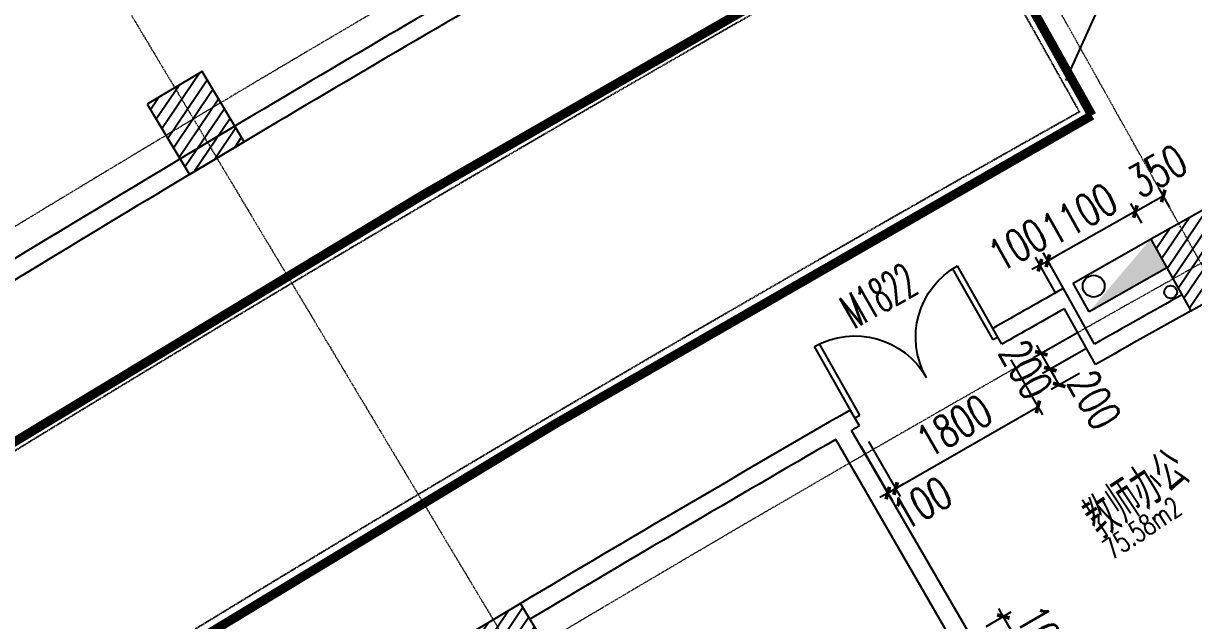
# Model space of a CAD drawing. Header units: millimetres. Extents: x -167 to 12027559, y -6694179 to 6449.
# Drawn here: x 11618505 to 11631328, y -6434813 to -6428262 of the extents above; entities that cross this region are included whole.
import ezdxf
from ezdxf.enums import TextEntityAlignment as Align

# ---------------------------------------------------------------- set-up
doc = ezdxf.new("R2010")
doc.units = ezdxf.units.MM
doc.header["$LTSCALE"] = 10
for name, pattern in [('A1-RG-AXIS$0$CENTER', [50.8, 31.75, -6.35, 6.35, -6.35]), ('A1-RI-F1$0$442 Site - clean$0$HIDDEN2', [0.1875, 0.125, -0.0625]), ('A1-RI-F1$0$442 Site - Ground$0$HIDDEN2', [0.1875, 0.125, -0.0625]), ('A1-RI-F1$0$CENTER2', [1.125, 0.75, -0.125, 0.125, -0.125]), ('A1-RI-F1$0$Dash', [6, 3, -3]), ('A1-RI-F1$0$DASHDOT', [1, 0.5, -0.25, 0, -0.25]), ('A1-RI-F1$0$SJX', [9, 6, -3]), ('A1-RI-F1$0$ZXX0', [15, 10, -2.5, 0, -2.5]), ('A1-RI-F1$0$ZXX1000', [18, 15, -1.25, 0.5, -1.25])]:
    doc.linetypes.add(name, pattern=pattern)
for name, color, linetype in [('A1-RD-1F$0$A-GLAZ', 140, 'Continuous'), ('A1-RG-AXIS$0$A-COLU-HATH', 8, 'Continuous'), ('A1-RG-AXIS$0$A-COLUMN', 7, 'Continuous'), ('A1-RG-AXIS$0$A2-RG-AXIS-150$0$A-DIMS-100', 1, 'Continuous'), ('A1-RI-F1$0$0M-防火分区、防烟分区', 30, 'A1-RI-F1$0$DASHDOT'), ('A1-RI-F1$0$0P-FE-FH-P', 41, 'A1-RI-F1$0$YJdef_FE-FH_LINE_F'), ('A1-RI-F1$0$0P-FE-HY(消火栓)', 21, 'Continuous'), ('A1-RI-F1$0$442 Site - clean$0$mry-green area hatch', 76, 'Continuous'), ('A1-RI-F1$0$442 Site - clean$0$mry-roads', 2, 'Continuous'), ('A1-RI-F1$0$442 Site - Ground$0$mry-overhead', 253, 'A1-RI-F1$0$442 Site - Ground$0$HIDDEN2'), ('A1-RI-F1$0$A-DIMS-1：100', 1, 'Continuous'), ('A1-RI-F1$0$A-DOOR', 32, 'Continuous'), ('A1-RI-F1$0$A-FUZHUXIAN', 55, 'Continuous'), ('A1-RI-F1$0$A-STRS-TREA', 50, 'Continuous'), ('A1-RI-F1$0$A-SYMB-AREA', 4, 'Continuous'), ('A1-RI-F1$0$A-SYMB-NAME', 4, 'Continuous'), ('A1-RI-F1$0$A-TEXT', 4, 'Continuous'), ('A1-RI-F1$0$A-WALL', 7, 'Continuous'), ('A1-RI-F1$0$G-ACCS', 7, 'Continuous'), ('A1-RI-F1$0$G-EVAC', 5, 'Continuous'), ('A1-RI-F1$0$N-SYMB-DOOR', 13, 'Continuous'), ('A1-RI-F1$0$N-SYMB-DOOR1', 13, 'Continuous'), ('A1-RI-F1$0$N-SYMB-DOOR2', 13, 'Continuous'), ('A1-RI-F1$0$道路中线_N1', 7, 'Continuous'), ('A1-RI-F1$0$道路中线_中科路', 7, 'Continuous'), ('A1-RI-F1$0$道路中线_内部道路', 3, 'A1-RI-F1$0$CENTER2')]:
    doc.layers.add(name, color=color, linetype=linetype)
doc.layers.add('A1-RG-AXIS$0$A-GRID', color=1, linetype='A1-RG-AXIS$0$CENTER', lineweight=9)
doc.layers.add('A1-RI-F1$0$车行道边线', color=5, linetype='A1-RI-F1$0$SJX', lineweight=40)
doc.styles.add('A1-RG-AXIS$0$A2-RG-AXIS-150$0$XD2008', font='romans.shx', dxfattribs={"width": 0.7})
doc.styles.add('A1-RI-F1$0$ECADI', font='gbeitc.shx', dxfattribs={"width": 0.7, "bigfont": 'gbcbig.shx'})
doc.styles.add('A1-RI-F1$0$ECADI-SYM', font='simplex.shx', dxfattribs={"width": 0.7, "bigfont": 'hztxt.shx'})
doc.styles.add('A1-RI-F1$0$hz1', font='hzs.shx', dxfattribs={"width": 0.75, "bigfont": 'hztxt.shx'})
doc.styles.add('A1-RI-F1$0$XD2008', font='txt.shx', dxfattribs={"width": 0.7, "bigfont": 'xd-hztxt.shx'})
doc.linetypes.add('A1-RI-F1$0$YJdef_FE-FH_LINE_F', pattern='A,4,-0.2,["F",A1-RI-F1$0$hz1,S=0.2,R=0,X=-0.1,Y=-0.1],-0.1', length=4.3)
doc.dimstyles.new('A1-RG-AXIS$0$A2-RG-AXIS-150$0$XD100', dxfattribs={"dimscale": 100, "dimtxt": 5.5, "dimasz": 1.5, "dimexe": 1, "dimexo": 2, "dimgap": 0.5, "dimtad": 1, "dimdec": 0, "dimdsep": 46, "dimtxsty": 'A1-RG-AXIS$0$A2-RG-AXIS-150$0$XD2008', "dimblk": 'A1-RG-AXIS$0$A2-RG-AXIS-150$0$_ArchTick', "dimcen": 2.5, "dimclrt": 4, "dimaunit": 1, "dimadec": 3, "dimazin": 0, "dimtfac": 1, "dimtdec": 0, "dimtix": 1, "dimtmove": 0, "dimatfit": 3, "dimfxl": 0, "dimtolj": 1, "dimtzin": 0, "dimarcsym": 0})
doc.dimstyles.new('A1-RI-F1$0$XD100$0', dxfattribs={"dimscale": 100, "dimtxt": 3.5, "dimasz": 2, "dimexe": 1, "dimexo": 2, "dimgap": 1, "dimtad": 1, "dimdec": 0, "dimdsep": 46, "dimtxsty": 'A1-RI-F1$0$XD2008', "dimblk1": 'A1-RI-F1$0$_ArchTick', "dimblk2": 'A1-RI-F1$0$_ArchTick', "dimsah": 1, "dimcen": 2.5, "dimclrd": 1, "dimclre": 1, "dimclrt": 4, "dimaunit": 1, "dimadec": 0, "dimazin": 0, "dimtfac": 1, "dimtdec": 0, "dimtix": 1, "dimtmove": 2, "dimatfit": 3, "dimfxl": 0, "dimtolj": 1, "dimtzin": 0, "dimarcsym": 0})
pattern_1 = [(161.94682, (-11520186.1, 6499236.26), (-1069.71302, -543.795965), [225, -1472.05628]), (116.94682, (-11520186.1, 6499236.3), (-1069.71302, -543.79596), [225, -975]), (206.94682, (-11520186.1, 6499236.3), (543.79596, -1069.71302), [225, -975])]

# ---------------------------------------------------------------- blocks, each defined once
blk = doc.blocks.new('A1-RG-AXIS$0$A2-RG-AXIS-150$0$_ArchTick')
at = {"color": 0, "linetype": 'ByBlock', "const_width": 0.4}
blk.add_lwpolyline([(-0.5, -0.5), (0.5, 0.5)], dxfattribs=at)
blk = doc.blocks.new('*D681')
at = {"layer": 'A1-RG-AXIS$0$A2-RG-AXIS-150$0$A-DIMS-100', "color": 0, "lineweight": -2, "ltscale": 3}
for p, q in [((11670910, -6387267), (11670916, -6387284)), ((11580897, -6435951), (11580908, -6435965))]:
    blk.add_line(p, q, dxfattribs=at)
blk.add_arc((11778732, -6694179), 325182, 109.35703, 127.45663, dxfattribs=at)
at = {"layer": 'Defpoints', "color": 0, "ltscale": 3}
for p in [(11670976, -6387456), (11639300, -6400406), (11581019, -6436110), (11778732, -6694179)]:
    blk.add_point(p, dxfattribs=at)
at = {"layer": 'A1-RG-AXIS$0$A2-RG-AXIS-150$0$A-DIMS-100', "color": 0, "lineweight": -2, "ltscale": 3, "xscale": 150, "yscale": 150, "zscale": 150}
for p, rotation in [((11670949, -6387378), 19.35703132825471), ((11580969, -6436044), 217.4566338573137)]:
    blk.add_blockref('A1-RG-AXIS$0$A2-RG-AXIS-150$0$_ArchTick', p, dxfattribs=dict(at, rotation=rotation))
at = {"layer": 'A1-RG-AXIS$0$A2-RG-AXIS-150$0$A-DIMS-100', "color": 4, "ltscale": 3, "insert": (11623903, -6407911), "char_height": 375, "attachment_point": 5, "rotation": 28.4068, "style": 'A1-RG-AXIS$0$A2-RG-AXIS-150$0$XD2008'}
blk.add_mtext('\\A1;18°5\'59"', dxfattribs=at)
blk = doc.blocks.new('A1-RG-AXIS$0$colu')
at = {"layer": 'A1-RG-AXIS$0$A-COLU-HATH', "linetype": 'ByBlock'}
h = blk.add_hatch(dxfattribs=at)
h.set_pattern_fill('ANSI31', color=256, scale=888, angle=11, style=0)
h.set_pattern_definition([(56, (-5304, 12651), (-92.02317055, 62.0704123), [])])
h.paths.add_polyline_path([(11591264, -6433839), (11591159, -6433557), (11590222, -6433908), (11590400, -6434382)])
h.paths.add_polyline_path([(11582706, -6437301), (11582516, -6436795), (11581580, -6437146), (11581701, -6437474)])
h.paths.add_polyline_path([(11590472, -6449024), (11591080, -6449817), (11591635, -6449392), (11591027, -6448598)])
h.paths.add_polyline_path([(11597647, -6443800), (11598174, -6444530), (11598741, -6444120), (11598215, -6443391)])
h.paths.add_polyline_path([(11585545, -6442594), (11586154, -6443388), (11586709, -6442962), (11586101, -6442168)])
h.paths.add_polyline_path([(11592849, -6437150), (11593376, -6437880), (11593943, -6437471), (11593417, -6436741)])
h.paths.add_polyline_path([(11606395, -6455924), (11606921, -6456654), (11607489, -6456244), (11606962, -6455514)])
h.paths.add_polyline_path([(11601626, -6449315), (11602153, -6450044), (11602720, -6449635), (11602194, -6448905)])
edge = h.paths.add_edge_path()
edge.add_arc((11595249, -6454684), 425, 0, 360)
edge = h.paths.add_edge_path()
edge.add_arc((11600176, -6461115), 425, 0, 360)
h.paths.add_polyline_path([(11613307, -6451074), (11613812, -6451818), (11614392, -6451425), (11613886, -6450680)])
h.paths.add_polyline_path([(11620356, -6446424), (11620839, -6447183), (11621430, -6446806), (11620946, -6446047)])
h.paths.add_polyline_path([(11615974, -6439552), (11616458, -6440311), (11617048, -6439934), (11616564, -6439175)])
h.paths.add_polyline_path([(11608730, -6444330), (11609235, -6445075), (11609815, -6444682), (11609309, -6443937)])
h.paths.add_polyline_path([(11600306, -6431919), (11600812, -6432664), (11601391, -6432270), (11600885, -6431526)])
h.paths.add_polyline_path([(11607910, -6426904), (11608394, -6427663), (11608984, -6427286), (11608500, -6426527)])
h.paths.add_polyline_path([(11630302, -6423285), (11630693, -6423983), (11631129, -6423739), (11630739, -6423040)])
h.paths.add_polyline_path([(11626248, -6416039), (11626639, -6416737), (11627075, -6416493), (11626684, -6415795)])
h.paths.add_polyline_path([(11627535, -6441978), (11627997, -6442751), (11628598, -6442392), (11628136, -6441619)])
h.paths.add_polyline_path([(11634839, -6437741), (11635279, -6438526), (11635889, -6438184), (11635450, -6437399)])
h.paths.add_polyline_path([(11615655, -6422109), (11616117, -6422881), (11616718, -6422522), (11616256, -6421750)])
h.paths.add_polyline_path([(11619863, -6429147), (11620325, -6429919), (11620926, -6429560), (11620464, -6428788)])
h.paths.add_polyline_path([(11630859, -6430629), (11631299, -6431414), (11631910, -6431072), (11631470, -6430287)])
h.paths.add_polyline_path([(11627539, -6424694), (11627978, -6425480), (11628589, -6425138), (11628150, -6424353)])
h.paths.add_polyline_path([(11623353, -6434983), (11623815, -6435756), (11624415, -6435396), (11623953, -6434624)])
h.paths.add_polyline_path([(11623535, -6417538), (11623974, -6418324), (11624585, -6417982), (11624146, -6417197)])
h.paths.add_polyline_path([(11635339, -6420464), (11635756, -6421262), (11636376, -6420938), (11635960, -6420140)])
h.paths.add_polyline_path([(11645506, -6407138), (11645842, -6407864), (11645388, -6408074), (11645053, -6407348)])
h.paths.add_polyline_path([(11648218, -6414201), (11648554, -6414927), (11649008, -6414718), (11648672, -6413991)])
h.paths.add_polyline_path([(11649797, -6429904), (11650191, -6430713), (11650820, -6430407), (11650426, -6429597)])
h.paths.add_polyline_path([(11632163, -6412872), (11631542, -6413196), (11632283, -6414615), (11632904, -6414290)])
h.paths.add_polyline_path([(11648553, -6404923), (11647915, -6405211), (11648573, -6406669), (11649211, -6406381)])
h.paths.add_polyline_path([(11638488, -6426491), (11638905, -6427289), (11639525, -6426965), (11639108, -6426167)])
h.paths.add_polyline_path([(11646232, -6422575), (11646626, -6423384), (11647255, -6423078), (11646862, -6422268)])
h.paths.add_polyline_path([(11643258, -6416460), (11643651, -6417269), (11644281, -6416963), (11643887, -6416153)])
edge = h.paths.add_edge_path()
edge.add_arc((11640554, -6410101), 425, 0, 360)
h.paths.add_polyline_path([(11642262, -6433715), (11642678, -6434512), (11643299, -6434188), (11642882, -6433391)])
h.paths.add_polyline_path([(11657439, -6426310), (11657809, -6427131), (11658447, -6426843), (11658077, -6426022)])
h.paths.add_polyline_path([(11654086, -6418882), (11654456, -6419702), (11655094, -6419414), (11654724, -6418594)])
h.paths.add_polyline_path([(11659423, -6409141), (11659770, -6409971), (11660416, -6409702), (11660069, -6408871)])
h.paths.add_polyline_path([(11651288, -6412684), (11651658, -6413504), (11652296, -6413216), (11651926, -6412396)])
h.paths.add_polyline_path([(11672567, -6404095), (11672841, -6404846), (11673311, -6404675), (11673037, -6403924)])
h.paths.add_polyline_path([(11669749, -6396288), (11670092, -6397229), (11670562, -6397058), (11670219, -6396117)])
h.paths.add_polyline_path([(11678236, -6409178), (11678568, -6410121), (11679228, -6409889), (11678897, -6408946)])
h.paths.add_polyline_path([(11675949, -6402668), (11676281, -6403611), (11676941, -6403379), (11676610, -6402436)])
h.paths.add_polyline_path([(11662042, -6415416), (11662388, -6416247), (11663034, -6415977), (11662688, -6415147)])
h.paths.add_polyline_path([(11670094, -6412181), (11670417, -6413021), (11671070, -6412770), (11670748, -6411930)])
h.paths.add_polyline_path([(11656266, -6401573), (11656651, -6402496), (11657297, -6402226), (11656912, -6401304)])
h.paths.add_polyline_path([(11664718, -6398177), (11665077, -6399111), (11665730, -6398860), (11665372, -6397926)])
h.paths.add_polyline_path([(11667657, -6405832), (11667980, -6406673), (11668633, -6406422), (11668311, -6405582)])
h.paths.add_polyline_path([(11673265, -6395025), (11673596, -6395969), (11674256, -6395737), (11673925, -6394793)])
edge = h.paths.add_edge_path()
edge.add_arc((11681417, -6417175), 425, 0, 360)
h.paths.add_polyline_path([(11673015, -6419789), (11673338, -6420629), (11673991, -6420379), (11673669, -6419538)])
h.paths.add_polyline_path([(11665180, -6422938), (11665527, -6423769), (11666173, -6423499), (11665826, -6422668)])
at = {"layer": 'A1-RG-AXIS$0$A-COLUMN'}
for points in [[(11619863, -6429147), (11620325, -6429919), (11620926, -6429560), (11620464, -6428788)], [(11630859, -6430629), (11631299, -6431414), (11631910, -6431072), (11631470, -6430287)], [(11623353, -6434983), (11623815, -6435756), (11624415, -6435396), (11623953, -6434624)]]:
    blk.add_lwpolyline(points, close=True, dxfattribs=at)
blk = doc.blocks.new('A1-RI-F1$0$_ArchTick')
at = {"color": 0, "linetype": 'ByBlock', "const_width": 0.4}
blk.add_lwpolyline([(-0.5, -0.5), (0.5, 0.5)], dxfattribs=at)
blk = doc.blocks.new('*D357')
at = {"layer": 'A1-RI-F1$0$A-DIMS-1：100', "color": 1, "linetype": 'ByBlock', "lineweight": -2}
for p, q in [((11629055, -6434877), (11629330, -6434718)), ((11629243, -6434768), (11629193, -6434682)), ((11629744, -6435634), (11629243, -6434768)), ((11629556, -6435742), (11629830, -6435584)), ((11629744, -6435634), (11629794, -6435720))]:
    blk.add_line(p, q, dxfattribs=at)
at = {"layer": 'Defpoints', "color": 0, "linetype": 'ByBlock'}
for p in [(11629243, -6434768), (11628882, -6434977), (11629383, -6435843)]:
    blk.add_point(p, dxfattribs=at)
at = {"layer": 'A1-RI-F1$0$A-DIMS-1：100', "color": 1, "linetype": 'ByBlock', "lineweight": -2, "xscale": 100, "yscale": 100, "zscale": 100}
for p, rotation in [((11629243, -6434768), 300.0522510043509), ((11629744, -6435634), 120.0522510043509)]:
    blk.add_blockref('A1-RI-F1$0$_ArchTick', p, dxfattribs=dict(at, rotation=rotation))
at = {"layer": 'A1-RI-F1$0$A-DIMS-1：100', "color": 4, "linetype": 'ByBlock', "insert": (11629732, -6435063), "char_height": 350, "attachment_point": 5, "rotation": 300.0523, "style": 'A1-RI-F1$0$XD2008'}
blk.add_mtext('\\A1;1000', dxfattribs=at)
blk = doc.blocks.new('*D358')
at = {"layer": 'A1-RI-F1$0$A-DIMS-1：100', "color": 1, "linetype": 'ByBlock', "lineweight": -2}
for p, q in [((11627680, -6432900), (11628027, -6433501)), ((11627767, -6432850), (11628114, -6433450)), ((11628064, -6433364), (11628150, -6433314)), ((11627977, -6433414), (11627891, -6433464)), ((11628064, -6433364), (11627977, -6433414))]:
    blk.add_line(p, q, dxfattribs=at)
at = {"layer": 'Defpoints', "color": 0, "linetype": 'ByBlock'}
for p in [(11627667, -6432676), (11627580, -6432727), (11627977, -6433414)]:
    blk.add_point(p, dxfattribs=at)
at = {"layer": 'A1-RI-F1$0$A-DIMS-1：100', "color": 1, "linetype": 'ByBlock', "lineweight": -2, "xscale": 100, "yscale": 100, "zscale": 100}
for p, rotation in [((11627977, -6433414), 30.02379286811214), ((11628064, -6433364), 210.0237928681121)]:
    blk.add_blockref('A1-RI-F1$0$_ArchTick', p, dxfattribs=dict(at, rotation=rotation))
at = {"layer": 'A1-RI-F1$0$A-DIMS-1：100', "color": 4, "linetype": 'ByBlock', "insert": (11628356, -6433525), "char_height": 350, "attachment_point": 5, "rotation": 30.0238, "style": 'A1-RI-F1$0$XD2008'}
blk.add_mtext('\\A1;100', dxfattribs=at)
blk = doc.blocks.new('A1-RD-1F')
at = {"layer": 'A1-RD-1F$0$A-GLAZ', "ltscale": 0.25}
for radius, start, end in [(292800, 108.984811, 127.828852), (292500, 108.926088, 127.887577)]:
    blk.add_arc((11778729.3, -6694180.2), radius, start, end, dxfattribs=at)
blk = doc.blocks.new('A1-RI-F1$0$112')
at = {"layer": 'A1-RI-F1$0$0P-FE-HY(消火栓)'}
for p, q in [((-1145151, 724088), (-1144188, 723932)), ((-1144188, 723932), (-1144246, 723576)), ((-1144246, 723576), (-1145208, 723732))]:
    blk.add_line(p, q, dxfattribs=at)
blk.add_circle((-1144401, 723743), 120, dxfattribs=at)
blk.add_solid([(-1144188, 723932), (-1145151, 724088), (-1145208, 723732)], dxfattribs=at)
blk = doc.blocks.new('A1-RI-F1$0$5erhfh')
at = {"layer": 'A1-RI-F1$0$A-SYMB-AREA', "style": 'A1-RI-F1$0$ECADI', "width": 0.7}
blk.add_attdef('340M2', text='', height=2.5, dxfattribs=at).set_placement((0, 1.25), align=Align.MIDDLE_LEFT)
at = {"layer": 'A1-RI-F1$0$A-SYMB-NAME', "style": 'A1-RI-F1$0$ECADI', "width": 0.7}
blk.add_attdef('CHINESENAME', (-12.29, 3.09), '', height=4.5, dxfattribs=at)
blk = doc.blocks.new('A1-RI-F1$0$A$C6B365CFD')
at = {"layer": 'A1-RI-F1$0$442 Site - clean$0$mry-green area hatch'}
h = blk.add_hatch(dxfattribs=at)
h.set_pattern_fill('GRASS', color=256, scale=1200, angle=71.9468, style=0)
h.set_pattern_definition(pattern_1)
edge = h.paths.add_edge_path()
edge.add_line((83814, 83453), (81861, 86915))
edge.add_line((81861, 86915), (91504, 92177))
edge.add_line((91504, 92177), (88040, 98801))
edge.add_arc((236731, -186420), 321651, 117.53384, 124.54955)
edge.add_line((54316, 78504), (60821, 69029))
edge.add_arc((232544, -179179), 301821, 119.52308, 124.67745, ccw=False)
h = blk.add_hatch(dxfattribs=at)
h.set_pattern_fill('GRASS', color=256, scale=1200, angle=71.9468, style=0)
h.set_pattern_definition(pattern_1)
h.paths.add_polyline_path([(118338, 63865), (116747, 67277, 0.032305), (84303, 49165), (86358, 46018, -0.032215)])
at = {"layer": 'A1-RI-F1$0$442 Site - clean$0$mry-roads'}
blk.add_lwpolyline([(118338, 63865), (116747, 67277, 0.032305), (84303, 49165), (86358, 46018)], format="xyb", dxfattribs=at)
at = {"layer": 'A1-RI-F1$0$442 Site - clean$0$mry-roads', "ltscale": 200}
blk.add_arc((240704, -192975), 284500, 109.40926, 130.71584, dxfattribs=at)
at = {"layer": 'A1-RI-F1$0$车行道边线', "linetype": 'A1-RI-F1$0$SJX', "lineweight": -3}
blk.add_arc((240704, -192975), 284500, 109.40926, 130.71584, dxfattribs=at)
at = {"layer": 'A1-RI-F1$0$道路中线_N1', "color": 1, "linetype": 'A1-RI-F1$0$ZXX0', "ltscale": 0.5}
blk.add_arc((240704, -192975), 280000, 103.38777, 136.3046, dxfattribs=at)
blk.add_arc((240704, -192975), 280000, 103.38777, 136.3046, dxfattribs=at)
at = {"layer": 'A1-RI-F1$0$道路中线_中科路', "color": 6, "linetype": 'A1-RI-F1$0$ZXX1000', "ltscale": 150}
blk.add_arc((240704, -192975), 280000, 107.57247, 136.3046, dxfattribs=at)
at = {"layer": 'A1-RI-F1$0$道路中线_内部道路', "ltscale": 10}
blk.add_arc((240588, -192829), 331118, 95.27413, 136.56334, dxfattribs=at)
blk = doc.blocks.new('*D72')
at = {"layer": 'A1-RI-F1$0$A-DIMS-1：100', "color": 1, "linetype": 'ByBlock', "lineweight": -2}
for p, q in [((11631067, -6430283), (11630946, -6430067)), ((11630762, -6430454), (11630641, -6430238)), ((11630690, -6430326), (11630995, -6430155))]:
    blk.add_line(p, q, dxfattribs=at)
at = {"layer": 'Defpoints', "color": 0, "linetype": 'ByBlock'}
for p in [(11630995, -6430155), (11631165, -6430458), (11630859, -6430629)]:
    blk.add_point(p, dxfattribs=at)
at = {"layer": 'A1-RI-F1$0$A-DIMS-1：100', "color": 1, "linetype": 'ByBlock', "lineweight": -2, "xscale": 100, "yscale": 100, "zscale": 100}
for p, rotation in [((11630995, -6430155), 29.22954179869511), ((11630690, -6430326), 209.2295417986951)]:
    blk.add_blockref('A1-RI-F1$0$_ArchTick', p, dxfattribs=dict(at, rotation=rotation))
at = {"layer": 'A1-RI-F1$0$A-DIMS-1：100', "color": 4, "linetype": 'ByBlock', "insert": (11630932, -6429879), "char_height": 350, "attachment_point": 5, "rotation": 29.2295, "style": 'A1-RI-F1$0$XD2008'}
blk.add_mtext('\\A1;350', dxfattribs=at)
blk = doc.blocks.new('*D73')
at = {"layer": 'A1-RI-F1$0$A-DIMS-1：100', "color": 1, "linetype": 'ByBlock', "lineweight": -2}
for p, q in [((11630761, -6430454), (11630640, -6430239)), ((11630689, -6430326), (11629730, -6430866)), ((11629803, -6430994), (11629681, -6430779))]:
    blk.add_line(p, q, dxfattribs=at)
at = {"layer": 'Defpoints', "color": 0, "linetype": 'ByBlock'}
for p in [(11630859, -6430629), (11629730, -6430866), (11629901, -6431169)]:
    blk.add_point(p, dxfattribs=at)
at = {"layer": 'A1-RI-F1$0$A-DIMS-1：100', "color": 1, "linetype": 'ByBlock', "lineweight": -2, "xscale": 100, "yscale": 100, "zscale": 100}
for p, rotation in [((11630689, -6430326), 29.40017999482324), ((11629730, -6430866), 209.4001799948233)]:
    blk.add_blockref('A1-RI-F1$0$_ArchTick', p, dxfattribs=dict(at, rotation=rotation))
at = {"layer": 'A1-RI-F1$0$A-DIMS-1：100', "color": 4, "linetype": 'ByBlock', "insert": (11630075, -6430356), "char_height": 350, "attachment_point": 5, "rotation": 29.4002, "style": 'A1-RI-F1$0$XD2008'}
blk.add_mtext('\\A1;1100', dxfattribs=at)
blk = doc.blocks.new('*D74')
at = {"layer": 'A1-RI-F1$0$A-DIMS-1：100', "color": 1, "linetype": 'ByBlock', "lineweight": -2}
for p, q in [((11630057, -6431655), (11629572, -6431929)), ((11629659, -6431880), (11629610, -6431793)), ((11629758, -6432054), (11629659, -6431880)), ((11630156, -6431829), (11629671, -6432103)), ((11629758, -6432054), (11629807, -6432141))]:
    blk.add_line(p, q, dxfattribs=at)
at = {"layer": 'Defpoints', "color": 0, "linetype": 'ByBlock'}
for p in [(11630231, -6431556), (11630330, -6431730), (11629659, -6431880)]:
    blk.add_point(p, dxfattribs=at)
at = {"layer": 'A1-RI-F1$0$A-DIMS-1：100', "color": 1, "linetype": 'ByBlock', "lineweight": -2, "xscale": 100, "yscale": 100, "zscale": 100}
for p, rotation in [((11629659, -6431880), 299.4860907484418), ((11629758, -6432054), 119.4860907484418)]:
    blk.add_blockref('A1-RI-F1$0$_ArchTick', p, dxfattribs=dict(at, rotation=rotation))
at = {"layer": 'A1-RI-F1$0$A-DIMS-1：100', "color": 4, "linetype": 'ByBlock', "insert": (11629490, -6432060), "char_height": 350, "attachment_point": 5, "rotation": 299.4861, "style": 'A1-RI-F1$0$XD2008'}
blk.add_mtext('\\A1;200', dxfattribs=at)
blk = doc.blocks.new('*D75')
at = {"layer": 'A1-RI-F1$0$A-DIMS-1：100', "color": 1, "linetype": 'ByBlock', "lineweight": -2}
for p, q in [((11629981, -6431927), (11629671, -6432103)), ((11629856, -6432228), (11629758, -6432054)), ((11630079, -6432102), (11629769, -6432277))]:
    blk.add_line(p, q, dxfattribs=at)
at = {"layer": 'Defpoints', "color": 0, "linetype": 'ByBlock'}
for p in [(11630155, -6431829), (11630253, -6432003), (11629758, -6432054)]:
    blk.add_point(p, dxfattribs=at)
at = {"layer": 'A1-RI-F1$0$A-DIMS-1：100', "color": 1, "linetype": 'ByBlock', "lineweight": -2, "xscale": 100, "yscale": 100, "zscale": 100}
for p, rotation in [((11629758, -6432054), 119.4860907484331), ((11629856, -6432228), 299.4860907484331)]:
    blk.add_blockref('A1-RI-F1$0$_ArchTick', p, dxfattribs=dict(at, rotation=rotation))
at = {"layer": 'A1-RI-F1$0$A-DIMS-1：100', "color": 4, "linetype": 'ByBlock', "insert": (11630242, -6432392), "char_height": 350, "attachment_point": 5, "rotation": 299.4861, "style": 'A1-RI-F1$0$XD2008'}
blk.add_mtext('\\A1;200', dxfattribs=at)
blk = doc.blocks.new('*D76')
at = {"layer": 'A1-RI-F1$0$A-DIMS-1：100', "color": 1, "linetype": 'ByBlock', "lineweight": -2}
for p, q in [((11629814, -6431218), (11629595, -6430826)), ((11629644, -6430914), (11629731, -6430865)), ((11629901, -6431169), (11629682, -6430778)), ((11629731, -6430865), (11629818, -6430816)), ((11629644, -6430914), (11629557, -6430963))]:
    blk.add_line(p, q, dxfattribs=at)
at = {"layer": 'Defpoints', "color": 0, "linetype": 'ByBlock'}
for p in [(11629731, -6430865), (11629912, -6431392), (11629999, -6431344)]:
    blk.add_point(p, dxfattribs=at)
at = {"layer": 'A1-RI-F1$0$A-DIMS-1：100', "color": 1, "linetype": 'ByBlock', "lineweight": -2, "xscale": 100, "yscale": 100, "zscale": 100}
for p, rotation in [((11629644, -6430914), 29.22954179866381), ((11629731, -6430865), 209.2295417986638)]:
    blk.add_blockref('A1-RI-F1$0$_ArchTick', p, dxfattribs=dict(at, rotation=rotation))
at = {"layer": 'A1-RI-F1$0$A-DIMS-1：100', "color": 4, "linetype": 'ByBlock', "insert": (11629402, -6430693), "char_height": 350, "attachment_point": 5, "rotation": 29.2295, "style": 'A1-RI-F1$0$XD2008'}
blk.add_mtext('\\A1;100', dxfattribs=at)
blk = doc.blocks.new('*D89')
at = {"layer": 'A1-RI-F1$0$A-DIMS-1：100', "color": 1, "linetype": 'ByBlock', "lineweight": -2}
for p, q in [((11629327, -6431954), (11629672, -6432555)), ((11628061, -6433364), (11629622, -6432468)), ((11627766, -6432850), (11628111, -6433450))]:
    blk.add_line(p, q, dxfattribs=at)
at = {"layer": 'Defpoints', "color": 0, "linetype": 'ByBlock'}
for p in [(11629228, -6431781), (11629622, -6432468), (11627667, -6432676)]:
    blk.add_point(p, dxfattribs=at)
at = {"layer": 'A1-RI-F1$0$A-DIMS-1：100', "color": 1, "linetype": 'ByBlock', "lineweight": -2, "xscale": 100, "yscale": 100, "zscale": 100}
for p, rotation in [((11629622, -6432468), 29.84355649110237), ((11628061, -6433364), 209.8435564911024)]:
    blk.add_blockref('A1-RI-F1$0$_ArchTick', p, dxfattribs=dict(at, rotation=rotation))
at = {"layer": 'A1-RI-F1$0$A-DIMS-1：100', "color": 4, "linetype": 'ByBlock', "insert": (11628705, -6432677), "char_height": 350, "attachment_point": 5, "rotation": 29.8436, "style": 'A1-RI-F1$0$XD2008'}
blk.add_mtext('\\A1;1800', dxfattribs=at)
blk = doc.blocks.new('A1-RI-F1$0$1500')
at = {"layer": 'A1-RI-F1$0$A-DOOR'}
for p, q in [((0, 100), (0, 850)), ((51, 100), (51, 848)), ((1449, 100), (1449, 848)), ((1500, 100), (1500, 850)), ((0, 100), (51, 100)), ((1500, 100), (1449, 100))]:
    blk.add_line(p, q, dxfattribs=at)
for centre, start, end in [((0, 100), 0, 90), ((1500, 100), 90, 180)]:
    blk.add_arc(centre, 750, start, end, dxfattribs=at)
blk = doc.blocks.new('A1-RI-F1$0$mc')
at = {"layer": 'A1-RI-F1$0$N-SYMB-DOOR', "style": 'A1-RI-F1$0$ECADI-SYM', "width": 0.7}
for tag, p in [('门窗主编号1', (55.7, -311.3)), ('门窗主编号2', (667.6, -311.3))]:
    blk.add_attdef(tag, p, '', height=180, dxfattribs=at)
at = {"layer": 'A1-RI-F1$0$N-SYMB-DOOR', "style": 'A1-RI-F1$0$ECADI-SYM', "width": 0.7, "flags": 1}
for tag, p in [('洞口尺寸(宽X高)', (55.6, -717.2)), ('备注', (57.1, -921.2))]:
    blk.add_attdef(tag, p, '', height=180, dxfattribs=at)
at = {"layer": 'A1-RI-F1$0$N-SYMB-DOOR1', "style": 'A1-RI-F1$0$ECADI-SYM', "width": 0.7}
blk.add_attdef('门窗辅编号1', (55.7, -516.1), '', height=180, dxfattribs=at)
at = {"layer": 'A1-RI-F1$0$N-SYMB-DOOR2', "style": 'A1-RI-F1$0$ECADI-SYM', "width": 0.7}
blk.add_attdef('门窗辅编号2', (311.5, -516.1), '', height=180, dxfattribs=at)
blk = doc.blocks.new('A1-RG-AXIS')
at = {"layer": 'A1-RG-AXIS$0$A-GRID', "linetype": 'A1-RG-AXIS$0$CENTER', "ltscale": 0.05}
blk.add_lwpolyline([(11682866.1, -6392336.6, 0.1037295), (11569674.9, -6456283.6, 0.1037295)], format="xyb", dxfattribs=at)
for points in [[(11640005.1, -6446256.5), (11619689.5, -6409949.9)], [(11611593.7, -6414633.8), (11632943.5, -6450342.1)]]:
    blk.add_lwpolyline(points, dxfattribs=at)
at = {"layer": 'A1-RG-AXIS$0$A-GRID', "ltscale": 0.05}
for points in [[(11690526.8, -6414141.5, 0.1045274), (11584753.6, -6473784.9)], [(11691982.8, -6418505.6, 0.1046378), (11587756.3, -6477270.1)]]:
    blk.add_lwpolyline(points, format="xyb", dxfattribs=at)
at = {"layer": 'A1-RG-AXIS$0$A-GRID', "linetype": 'A1-RG-AXIS$0$CENTER', "ltscale": 0.05}
blk.add_arc((11778731.9, -6694178.6), 308600, 107.574373, 131.323037, dxfattribs=at)
at = {"layer": 'A1-RG-AXIS$0$A-GRID', "ltscale": 0.05}
blk.add_arc((11778731.9, -6694178.6), 301700, 107.53359, 131.336201, dxfattribs=at)
at = {"layer": 'A1-RG-AXIS$0$A-COLU-HATH', "linetype": 'ByBlock'}
blk.add_blockref('A1-RG-AXIS$0$colu', (0, 0), dxfattribs=at)
at = {"layer": 'A1-RG-AXIS$0$A2-RG-AXIS-150$0$A-DIMS-100', "ltscale": 3}
dim = blk.add_angular_dim_3p(base=(11639299.9, -6400406.2), center=(11778731.9, -6694178.6), p1=(11670976.3, -6387456), p2=(11581018.9, -6436109.7), dimstyle='A1-RG-AXIS$0$A2-RG-AXIS-150$0$XD100', override={"dimtxt": 3.75, "dimadec": 4}, dxfattribs=at)
dim.commit()
dim.dimension.update_dxf_attribs({"geometry": '*D681', "text_midpoint": (11623903.2, -6407910.6)})
blk = doc.blocks.new('A1-RI-F1')
at = {"layer": 'A1-RI-F1$0$0M-防火分区、防烟分区', "const_width": 100}
blk.add_lwpolyline([(11630214.2, -6429270.8), (11628798.1, -6426740, 0.0167319), (11611249.7, -6437365), (11612833.6, -6439794.2, -0.0167302)], format="xyb", close=True, dxfattribs=at)
at = {"layer": 'A1-RI-F1$0$0P-FE-FH-P'}
blk.add_circle((11631076.6, -6431208.4), 70, dxfattribs=at)
at = {"layer": 'A1-RI-F1$0$442 Site - Ground$0$mry-overhead', "ltscale": 20}
blk.add_lwpolyline([(11758094.7, -6402408, 0.0075769), (11749262.8, -6403167.4), (11748849.8, -6399088.2, 0.055784), (11684355.1, -6412994.7), (11685659.4, -6416881.7, 0.0845607), (11599102.7, -6463333.3), (11592164.5, -6454413.7), (11594248, -6452806.9, 0.0000426), (11592636.5, -6450703.6, 0.0170342), (11576445.4, -6463980.2), (11589775.6, -6479462.5, -0.1641406), (11758553.3, -6408891.5, -0.1641406)], format="xyb", dxfattribs=at)
at = {"layer": 'A1-RI-F1$0$A-FUZHUXIAN', "linetype": 'A1-RI-F1$0$442 Site - clean$0$HIDDEN2', "ltscale": 3}
blk.add_lwpolyline([(11630078.1, -6429232.4), (11628759.7, -6426876.2, 0.0165687), (11611388.1, -6437394.1), (11612862.7, -6439655.9, -0.0165656), (11630078.1, -6429232.4, 0.0165656)], format="xyb", dxfattribs=at)
at = {"layer": 'A1-RI-F1$0$A-STRS-TREA'}
for radius, end in [(288150, 129.400757), (287850, 129.459087)]:
    blk.add_arc((11778731.9, -6694178.6), radius, 94.045841, end, dxfattribs=at)
at = {"layer": 'A1-RI-F1$0$A-TEXT'}
blk.add_lwpolyline([(11629928.4, -6428888.9), (11630288.5, -6428085.8), (11632666.8, -6426652.3)], dxfattribs=at)
at = {"layer": 'A1-RI-F1$0$A-WALL', "linetype": 'ByBlock'}
for p, q in [((11630242.8, -6431779.4), (11629901, -6431168.5)), ((11630253.4, -6432003.2), (11629911.6, -6431392.3)), ((11629227.8, -6431780.7), (11629127.7, -6431607.6)), ((11627666.5, -6432676.5), (11627566.3, -6432503.3)), ((11628882, -6434977), (11627579.9, -6432726.5)), ((11628708.9, -6435077.1), (11627406.8, -6432826.7))]:
    blk.add_line(p, q, dxfattribs=at)
for centre, radius, start, end in [((11778731.9, -6694178.6), 308100.2, 120.121247, 121.628667), ((11778731.9, -6694178.6), 308300.2, 120.158063, 121.591852), ((11778731.9, -6694178.6), 302200.2, 119.504456, 119.673057), ((11779025.6, -6694701.8), 302100.2, 119.295944, 119.504701), ((11778731.9, -6694178.6), 302000.2, 119.523611, 119.672806), ((11779025.6, -6694701.8), 301900.2, 119.295944, 119.523862), ((11778731.9, -6694178.6), 302200.2, 120.014332, 120.808602), ((11778731.9, -6694178.6), 302000.2, 120.014307, 120.033279), ((11778731.9, -6694178.6), 302000.2, 120.071223, 120.808558)]:
    blk.add_arc(centre, radius, start, end, dxfattribs=at)
at = {"layer": 'A1-RI-F1$0$G-EVAC', "color": 4, "linetype": 'A1-RI-F1$0$Dash', "ltscale": 0.1}
blk.add_arc((11781252.1, -6698181.7), 323075.6, 119.698541, 124.471789, dxfattribs=at)
at = {"linetype": 'ByBlock'}
blk.add_blockref('A1-RD-1F', (0, 0), dxfattribs=at)
at = {"color": 3, "linetype": 'ByBlock'}
blk.add_blockref('A1-RG-AXIS', (0, 0), dxfattribs=at)
at = {"layer": 'A1-RI-F1$0$0P-FE-FH-P', "rotation": 218.7331076818642}
blk.add_blockref('A1-RI-F1$0$112', (10284679.6, -6582618.7), dxfattribs=at)
at = {"layer": 'A1-RI-F1$0$A-DOOR', "xscale": -1.200000000314537, "yscale": 1.200000000186265, "zscale": 1.199999999853307, "rotation": 29.48261806696067}
blk.add_blockref('A1-RI-F1$0$1500', (11629242.4, -6431808.5), dxfattribs=at)
at = {"layer": 'A1-RI-F1$0$A-SYMB-NAME'}
ref = blk.add_blockref('A1-RI-F1$0$5erhfh', (11631088.3, -6433671), dxfattribs=dict(at, xscale=64.28571428594762, yscale=64.28571428594762, zscale=64.28571428594762, rotation=33.55297863249464))
ref.add_attrib('340M2', '75.58m2', (11630432.9, -6434153), dxfattribs={"layer": 'A1-RI-F1$0$A-SYMB-AREA', "height": 225, "rotation": 33.55298, "style": 'A1-RI-F1$0$XD2008', "width": 0.7})
ref.add_attrib('CHINESENAME', '教师办公', (11630320, -6433942.3), dxfattribs={"height": 450, "rotation": 33.55298, "style": 'A1-RI-F1$0$XD2008', "width": 0.7})
at = {"layer": 'A1-RI-F1$0$G-ACCS', "linetype": 'ByBlock'}
blk.add_blockref('A1-RI-F1$0$A$C6B365CFD', (11538192.7, -6501584.3), dxfattribs=at)
at = {"layer": 'A1-RI-F1$0$N-SYMB-DOOR'}
ref = blk.add_blockref('A1-RI-F1$0$mc', (11628189, -6430751.8), dxfattribs=dict(at, xscale=-1.499999998459833, yscale=1.499999999068677, rotation=29.56045562583942))
ref.add_attrib('门窗主编号1', 'M1822', (11627608.8, -6431617.6), dxfattribs={"height": 375, "rotation": 29.56046, "style": 'A1-RI-F1$0$ECADI-SYM', "width": 0.5})
at = {"layer": 'A1-RI-F1$0$A-DIMS-1：100', "linetype": 'ByBlock'}
for base, p1, p2, angle, picture, middle in [((11630995.2, -6430154.6), (11630859.3, -6430628.5), (11631164.7, -6430457.6), 29.22954, '*D72', (11630931.8, -6429878.6)), ((11629731, -6430864.9), (11629911.6, -6431392.3), (11629998.9, -6431343.5), 29.22954, '*D76', (11629402.5, -6430693.5)), ((11629659.4, -6431879.8), (11630329.8, -6431730.2), (11630231.5, -6431556.3), 119.48609, '*D74', (11629489.7, -6432059.9)), ((11629757.7, -6432053.7), (11630253.4, -6432003.2), (11630155, -6431829.1), 119.48609, '*D75', (11630242.1, -6432391.7)), ((11627977.2, -6433413.9), (11627666.5, -6432676.5), (11627579.9, -6432726.5), 210.02379, '*D358', (11628356, -6433525.1))]:
    dim = blk.add_linear_dim(base=base, p1=p1, p2=p2, angle=angle, dimstyle='A1-RI-F1$0$XD100$0', override={"dimasz": 1, "dimadec": 2, "dimazin": 2}, dxfattribs=at)
    dim.commit()
    dim.dimension.update_dxf_attribs({"geometry": picture, "text_midpoint": middle, "dimtype": 129})
for p1, p2, distance, picture, middle in [((11630859.3, -6430628.5), (11629901, -6431168.5), -347.5, '*D73', (11630074.5, -6430356.2)), ((11627666.5, -6432676.5), (11629227.8, -6431780.7), -792.3, '*D89', (11628704.6, -6432677.3)), ((11629382.8, -6435842.6), (11628882, -6434977), -417.2, '*D357', (11629731.5, -6435063.1))]:
    dim = blk.add_aligned_dim(p1=p1, p2=p2, distance=distance, dimstyle='A1-RI-F1$0$XD100$0', override={"dimasz": 1, "dimadec": 2, "dimazin": 2}, dxfattribs=at)
    dim.commit()
    dim.dimension.update_dxf_attribs({"geometry": picture, "text_midpoint": middle})

msp = doc.modelspace()

# ---------------------------------------------------------------- block references
at = {"color": 0}
msp.add_blockref('A1-RI-F1', (0, 0), dxfattribs=at)

doc.saveas('drawing.dxf')
